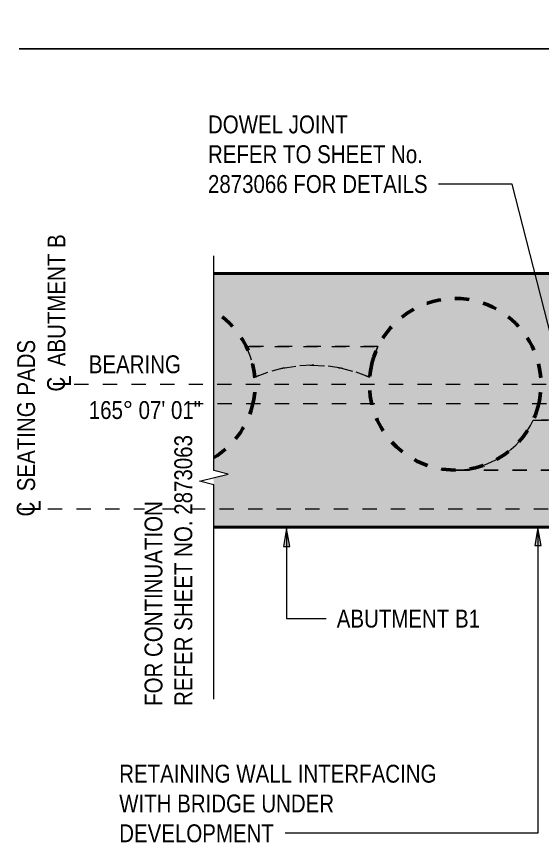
# Model space of a CAD drawing. Header units: metres. Extents: x -1140 to -1058, y 3 to 557.
# Drawn here: x -1139.81 to -1136.13, y 542.05 to 547.83 of the extents above; entities that cross this region are included whole.
import ezdxf

# ---------------------------------------------------------------- set-up
doc = ezdxf.new("R2010")
doc.units = ezdxf.units.M
for name, pattern in [('JacobsCenter', [0.015, 0.009, -0.0015, 0.003, -0.0015]), ('JacobsDash_2_', [0.0045, 0.003, -0.0015]), ('JacobsGridLine', [0.0145, 0.01, -0.001, 0.0025, -0.001])]:
    doc.linetypes.add(name, pattern=pattern)
for name, color, linetype, lineweight in [('A-ANNO-NOTE', 7, 'Continuous', 9), ('A-DETL', 7, 'Continuous', 13), ('A-DETL-GENF', 7, 'Continuous', 9), ('A-GENM', 7, 'Continuous', 35), ('G-ANNO-TEXT', 7, 'Continuous', 9), ('S-BEAM', 7, 'Continuous', 50), ('S-FNDN', 7, 'Continuous', 50), ('S-GRID', 7, 'Continuous', 9)]:
    doc.layers.add(name, color=color, linetype=linetype, lineweight=lineweight)
doc.styles.add('Arial Narrow', font='ARIALN.TTF', dxfattribs={"height": 0.125})
doc.styles.add('Arial Narrow_1', font='ARIALN.TTF', dxfattribs={"height": 0.0025})

# ---------------------------------------------------------------- blocks, each defined once
blk = doc.blocks.new('Top of Pavement - RL A - Top of Pavement - RL A-68818558-DRG-2873064 - ABUTMENT B CONCRETE PLAN')
at = {"layer": 'A-GENM', "color": 253, "lineweight": 25, "true_color": 0xa3a3a3}
blk.add_open_spline([(136.4768, 42.2041), (136.4902, 42.1537), (136.5397, 41.9677), (136.6252, 41.6459), (136.7333, 41.239), (136.8415, 40.832), (136.9496, 40.425), (137.0578, 40.018), (137.1659, 39.611), (137.274, 39.204), (137.3822, 38.7971), (137.4903, 38.3901), (137.5985, 37.9831), (137.7066, 37.5761), (137.8148, 37.1691), (137.9229, 36.7621), (138.0311, 36.3552), (138.1392, 35.9482), (138.2474, 35.5412), (138.3555, 35.1342), (138.4637, 34.7272), (138.5718, 34.3202), (138.6799, 33.9132), (138.7881, 33.5062), (138.8962, 33.0993), (139.0044, 32.6923), (139.1125, 32.2853), (139.2207, 31.8783), (139.3288, 31.4713), (139.437, 31.0643), (139.5451, 30.6573), (139.6533, 30.2503), (139.7614, 29.8433), (139.8696, 29.4363), (139.9777, 29.0294), (140.0858, 28.6224), (140.194, 28.2154), (140.3021, 27.8084), (140.4103, 27.4014), (140.5184, 26.9944), (140.6266, 26.5874), (140.7347, 26.1804), (140.8429, 25.7734), (140.951, 25.3664), (141.0592, 24.9595), (141.1673, 24.5525), (141.2754, 24.1455), (141.3836, 23.7385), (141.5278, 23.1958), (141.672, 22.6532), (141.8162, 22.1105), (141.9243, 21.7036), (142.0325, 21.2966), (142.1406, 20.8896), (142.2487, 20.4826), (142.3569, 20.0756), (142.465, 19.6686), (142.5732, 19.2616), (142.6813, 18.8547), (142.7895, 18.4477), (142.8976, 18.0407), (143.0058, 17.6337), (143.1139, 17.2268), (143.222, 16.8198), (143.3302, 16.4128), (143.4383, 16.0058), (143.5465, 15.5989), (143.6546, 15.1919), (143.7627, 14.7849), (143.8709, 14.3779), (143.961, 14.0387), (144.0331, 13.7674), (144.0871, 13.5639), (144.1412, 13.3605), (144.2133, 13.0892), (144.3034, 12.75), (144.4116, 12.3431), (144.5197, 11.9361), (144.6278, 11.5291), (144.736, 11.1222), (144.8444, 10.7153), (144.9524, 10.3083), (145.0595, 9.9011), (145.1678, 9.4942), (145.2607, 9.1557), (145.3386, 8.886), (145.3992, 8.6845), (145.4628, 8.484), (145.5289, 8.2844), (145.5965, 8.0852), (145.6648, 7.8863), (145.7327, 7.6873), (145.8221, 7.4215), (145.9107, 7.1555), (145.9993, 6.8894), (146.0883, 6.6235), (146.1998, 6.2912), (146.3318, 5.8979), (146.4191, 5.6374), (146.4618, 5.5098)], degree=3, knots=[0.3919897, 0.3919897, 0.3919897, 0.3919897, 0.3930636, 0.3959538, 0.3988439, 0.4017341, 0.4046243, 0.4075145, 0.4104046, 0.4132948, 0.416185, 0.4190751, 0.4219653, 0.4248555, 0.4277457, 0.4306358, 0.433526, 0.4364162, 0.4393064, 0.4421965, 0.4450867, 0.4479769, 0.4508671, 0.4537572, 0.4566474, 0.4595376, 0.4624277, 0.4653179, 0.4682081, 0.4710983, 0.4739884, 0.4768786, 0.4797688, 0.482659, 0.4855491, 0.4884393, 0.4913295, 0.4942197, 0.4971098, 0.5, 0.5028902, 0.5057803, 0.5086705, 0.5115607, 0.5144509, 0.517341, 0.5202312, 0.5231214, 0.5260116, 0.5317919, 0.5346821, 0.5375723, 0.5404624, 0.5433526, 0.5462428, 0.5491329, 0.5520231, 0.5549133, 0.5578035, 0.5606936, 0.5635838, 0.566474, 0.5693642, 0.5722543, 0.5751445, 0.5780347, 0.5809249, 0.583815, 0.5867052, 0.5895954, 0.5924855, 0.5939306, 0.5953757, 0.5968208, 0.5982659, 0.6011561, 0.6040462, 0.6069364, 0.6098266, 0.6127168, 0.6156069, 0.6184971, 0.6213873, 0.6242775, 0.6271676, 0.6286127, 0.6300578, 0.6315029, 0.632948, 0.6343931, 0.6358382, 0.6372832, 0.6387283, 0.6416185, 0.6430636, 0.6445087, 0.6473988, 0.650289, 0.6530618, 0.6530618, 0.6530618, 0.6530618], dxfattribs=at)
blk = doc.blocks.new('T2DPAA-T2D-C3S-RS-M3D-100334_rvt-1-DRG-2873064 - ABUTMENT B CONCRETE PLAN')
at = {"layer": 'A-GENM', "color": 253, "lineweight": 25, "true_color": 0xa3a3a3, "rotation": 75.11694444444424}
blk.add_blockref('Top of Pavement - RL A - Top of Pavement - RL A-68818558-DRG-2873064 - ABUTMENT B CONCRETE PLAN', (-1134.0578, 404.8616), dxfattribs=at)
blk = doc.blocks.new('03_SFR_ACS_Abutment_BR08_Retaining wall CS - ABUTMENT EAST_BR8_1-7988247-DRG-2873064 - ABUTMENT B CONCRETE PLAN')
at = {"layer": 'S-BEAM', "color": 252, "lineweight": 40, "true_color": 0x888888}
for p, q in [((-1135.8415, 546.0286), (-1138.4317, 546.0286)), ((-1135.8419, 546.0286), (-1135.8419, 544.2536)), ((-1135.8415, 546.0286), (-1135.8417, 546.0286)), ((-1135.8415, 544.2536), (-1135.8415, 546.0286)), ((-1138.4317, 544.2536), (-1135.8415, 544.2536)), ((-1135.8419, 544.2536), (-1135.8415, 544.2536))]:
    blk.add_line(p, q, dxfattribs=at)
blk = doc.blocks.new('01_SFO_FRP_Pile_CastInPlace_CS_BR08 - CAST-IN-PLACE PILE - 1200-8641665-DRG-2873064 - ABUTMENT B CONCRETE PLAN')
at = {"layer": 'S-FNDN', "color": 253, "linetype": 'JacobsDash_2_', "true_color": 0x9e9e9e}
for start, end in [(90, 270), (270, 90)]:
    blk.add_arc((0, 0), 0.6, start, end, dxfattribs=at)
blk = doc.blocks.new('01_SFO_FRP_Pile_CastInPlace_CS_BR08 - CAST-IN-PLACE PILE - 1200-8641633-DRG-2873064 - ABUTMENT B CONCRETE PLAN')
at = {"layer": 'S-FNDN', "color": 253, "linetype": 'JacobsDash_2_', "true_color": 0x9e9e9e}
for start, end in [(270, 343.62311), (226.22142, 270)]:
    blk.add_arc((0, 0), 0.6, start, end, dxfattribs=at)
blk = doc.blocks.new('20_SFR_WSC_ShotcreteWall_ArchFlatBack_Datum - ArchWall_PileSize_1200-8655988-DRG-2873064 - ABUTMENT B CONCRETE PLAN')
at = {"layer": 'A-DETL', "color": 8, "linetype": 'JacobsDash_2_', "lineweight": 9, "true_color": 0x808080}
for p, q in [((1.4608, -0.8633), (0.5392, -0.8633)), ((0.5392, -0.8633), (1.4608, -0.8633))]:
    blk.add_line(p, q, dxfattribs=at)
at = {"layer": 'A-DETL', "color": 8, "linetype": 'JacobsDash_2_', "lineweight": 9, "true_color": 0x808080, "flags": 128}
for points in [[(0.598, -0.6491), (0.5873, -0.7228), (0.5676, -0.7945), (0.5392, -0.8633)], [(0.5392, -0.8633), (0.5676, -0.7945), (0.5873, -0.7228), (0.598, -0.6491)], [(0.598, -0.6491), (0.6947, -0.6857), (0.7946, -0.7122), (0.8968, -0.7281), (1, -0.7335), (1.1032, -0.7281), (1.2054, -0.7122), (1.3053, -0.6857), (1.402, -0.6491)], [(1.402, -0.6491), (1.3053, -0.6857), (1.2054, -0.7122), (1.1032, -0.7281), (1, -0.7335), (0.8968, -0.7281), (0.7946, -0.7122), (0.6947, -0.6857), (0.598, -0.6491)], [(1.402, -0.6491), (1.4127, -0.7228), (1.4324, -0.7945), (1.4608, -0.8633)], [(1.4608, -0.8633), (1.4324, -0.7945), (1.4127, -0.7228), (1.402, -0.6491)]]:
    blk.add_lwpolyline(points, dxfattribs=at)
blk = doc.blocks.new('BREAK LINE - INPUT VIEW SCALE_R13 - Std Break-8073603-DRG-2873064 - ABUTMENT B CONCRETE PLAN')
at = {"layer": 'A-DETL-GENF', "color": 252, "true_color": 0x888888}
for p, q in [((1.425, 0.1), (1.4, 0)), ((1.475, -0.1), (1.425, 0.1)), ((1.4, 0), (-0.1, 0)), ((3, 0), (1.5, 0)), ((1.5, 0), (1.475, -0.1))]:
    blk.add_line(p, q, dxfattribs=at)
blk = doc.blocks.new('CS_Annot_Centreline Symbol2 - CS_Annot_Centreline Symbol-5074296-DRG-2873064 - ABUTMENT B CONCRETE PLAN')
at = {"layer": 'A-ANNO-NOTE', "char_height": 0.0025, "attachment_point": 1, "style": 'Arial Narrow_1'}
for s, insert, width in [('C  ', (-0.00109, 0.00476), 0.0044093), ('L', (-0.00041, 0.00392), 0.0019241)]:
    blk.add_mtext(s, dxfattribs=dict(at, insert=insert, width=width))

msp = doc.modelspace()

# ---------------------------------------------------------------- hatches: boundary and pattern name
at = {"layer": 'A-DETL-GENF', "true_color": 0xc0c0c0, "transparency": 33554499}
msp.add_hatch(color=9, dxfattribs=at).paths.add_polyline_path([(-1137.454, 544.2635), (-1135.8415, 544.2635), (-1135.8415, 546.0286), (-1138.4317, 546.0286), (-1138.4317, 544.6513), (-1138.3317, 544.6263), (-1138.4317, 544.6013), (-1138.4317, 544.2635), (-1137.5445, 544.2635)])
at = {"layer": 'G-ANNO-TEXT'}
for points in [[(-1137.9223, 544.2453), (-1137.9444, 544.1203), (-1137.9003, 544.1203)], [(-1136.1645, 544.2508), (-1136.1865, 544.1258), (-1136.1425, 544.1258)]]:
    msp.add_hatch(color=256, dxfattribs=at).paths.add_polyline_path(points)

# ---------------------------------------------------------------- linework, layer by layer
at = {"layer": 'A-DETL', "color": 8, "linetype": 'JacobsDash_2_', "lineweight": 9, "true_color": 0x808080}
for p, q in [((-1135.8417, 545.0036), (-1136.1976, 545.0036)), ((-1136.1976, 545.0036), (-1135.8417, 545.0036)), ((-1136.7431, 544.6536), (-1135.8417, 544.6536)), ((-1135.8417, 544.6536), (-1136.7431, 544.6536))]:
    msp.add_line(p, q, dxfattribs=at)
at = {"layer": 'A-DETL', "linetype": 'JacobsCenter', "lineweight": 18}
msp.add_line((-1139.7924, 544.3835), (-1103.9195, 544.3835), dxfattribs=at)
at = {"layer": 'A-DETL', "color": 8, "linetype": 'JacobsDash_2_', "lineweight": 9, "true_color": 0x808080}
msp.add_arc((-1136.7431, 545.2536), 0.6, 270.00004, 335.37572, dxfattribs=at)
msp.add_arc((-1136.7431, 545.2536), 0.6, 270.00004, 335.37572, dxfattribs=at)
at = {"layer": 'G-ANNO-TEXT'}
for p, q in [((-1136.686, 546.654), (-1136.8597, 546.654)), ((-1136.3448, 546.654), (-1136.686, 546.654)), ((-1136.0705, 545.5791), (-1136.3448, 546.654)), ((-1137.9223, 544.2453), (-1137.9444, 544.1203)), ((-1137.9003, 544.1203), (-1137.9223, 544.2453)), ((-1137.9223, 544.2453), (-1137.9223, 543.615)), ((-1136.1645, 544.2508), (-1136.1865, 544.1258)), ((-1136.1425, 544.1258), (-1136.1645, 544.2508)), ((-1136.1645, 544.2508), (-1136.1645, 542.1141)), ((-1137.9444, 544.1203), (-1137.9003, 544.1203)), ((-1136.1865, 544.1258), (-1136.1425, 544.1258)), ((-1137.9223, 543.615), (-1137.6468, 543.615)), ((-1136.5048, 542.1141), (-1137.9338, 542.1141)), ((-1136.1645, 542.1141), (-1136.5048, 542.1141))]:
    msp.add_line(p, q, dxfattribs=at)
at = {"layer": 'S-GRID', "linetype": 'JacobsGridLine', "lineweight": 18}
msp.add_line((-1139.4076, 545.2536), (-1103.7903, 545.2536), dxfattribs=at)

# ---------------------------------------------------------------- block references
at = {"lineweight": 5}
msp.add_blockref('T2DPAA-T2D-C3S-RS-M3D-100334_rvt-1-DRG-2873064 - ABUTMENT B CONCRETE PLAN', (0, 0), dxfattribs=at)
at = {"layer": 'A-ANNO-NOTE', "xscale": 50.00000000000001, "yscale": 50.00000000000001, "zscale": 50.00000000000001, "rotation": 90.00000000000674}
for p in [(-1139.3598, 545.2572), (-1139.572, 544.3835)]:
    msp.add_blockref('CS_Annot_Centreline Symbol2 - CS_Annot_Centreline Symbol-5074296-DRG-2873064 - ABUTMENT B CONCRETE PLAN', p, dxfattribs=at)
at = {"layer": 'A-DETL', "color": 8, "linetype": 'JacobsDash_2_', "lineweight": 9, "true_color": 0x808080, "rotation": 180.0000349943061}
msp.add_blockref('20_SFR_WSC_ShotcreteWall_ArchFlatBack_Datum - ArchWall_PileSize_1200-8655988-DRG-2873064 - ABUTMENT B CONCRETE PLAN', (-1136.7446, 544.6536), dxfattribs=at)
at = {"layer": 'A-DETL-GENF', "color": 252, "true_color": 0x888888, "rotation": 270.0000000000018}
msp.add_blockref('BREAK LINE - INPUT VIEW SCALE_R13 - Std Break-8073603-DRG-2873064 - ABUTMENT B CONCRETE PLAN', (-1138.4317, 546.0513), dxfattribs=at)
at = {"layer": 'S-BEAM', "color": 252, "lineweight": 40, "true_color": 0x888888}
msp.add_blockref('03_SFR_ACS_Abutment_BR08_Retaining wall CS - ABUTMENT EAST_BR8_1-7988247-DRG-2873064 - ABUTMENT B CONCRETE PLAN', (0, 0), dxfattribs=at)
at = {"layer": 'S-FNDN', "color": 253, "linetype": 'JacobsDash_2_', "true_color": 0x9e9e9e, "rotation": 75.11694444444424}
for name, p in [('01_SFO_FRP_Pile_CastInPlace_CS_BR08 - CAST-IN-PLACE PILE - 1200-8641665-DRG-2873064 - ABUTMENT B CONCRETE PLAN', (-1136.7431, 545.2536)), ('01_SFO_FRP_Pile_CastInPlace_CS_BR08 - CAST-IN-PLACE PILE - 1200-8641633-DRG-2873064 - ABUTMENT B CONCRETE PLAN', (-1138.7431, 545.2536))]:
    msp.add_blockref(name, p, dxfattribs=at)

# ---------------------------------------------------------------- next in the draw order: texts
at = {"layer": 'A-ANNO-NOTE', "char_height": 0.125, "attachment_point": 1, "rotation": 90, "style": 'Arial Narrow', "bg_fill": 3, "box_fill_scale": 1, "bg_fill_color": 256, "bg_fill_true_color": 13158600, "bg_fill_transparency": 0}
for s, insert in [('ABUTMENT B', (-1139.5951, 545.3797)), ('SEATING PADS', (-1139.8073, 544.506))]:
    msp.add_mtext(s, dxfattribs=dict(at, insert=insert))
at = {"layer": 'G-ANNO-TEXT', "char_height": 0.125, "attachment_point": 1, "style": 'Arial Narrow', "bg_fill": 3, "box_fill_scale": 1, "bg_fill_color": 256, "bg_fill_true_color": 13158600, "bg_fill_transparency": 0}
for s, insert in [('DOWEL JOINT', (-1138.4726, 547.1332)), ('REFER TO SHEET No. ', (-1138.4726, 546.9249)), ('2873066 FOR DETAILS', (-1138.4726, 546.7165)), ('BEARING', (-1139.3065, 545.456)), ('165° 07\' 01"', (-1139.3065, 545.136)), ('RETAINING WALL INTERFACING ', (-1139.0936, 542.5933)), ('WITH BRIDGE UNDER ', (-1139.0936, 542.385)), ('DEVELOPMENT', (-1139.0936, 542.1766))]:
    msp.add_mtext(s, dxfattribs=dict(at, insert=insert))
at = {"layer": 'G-ANNO-TEXT', "char_height": 0.125, "attachment_point": 1, "rotation": 90, "style": 'Arial Narrow', "bg_fill": 3, "box_fill_scale": 1, "bg_fill_color": 256, "bg_fill_true_color": 13158600, "bg_fill_transparency": 0}
for s, insert in [('REFER SHEET NO. 2873063', (-1138.7078, 543.0048)), ('FOR CONTINUATION ', (-1138.9162, 543.0048))]:
    msp.add_mtext(s, dxfattribs=dict(at, insert=insert))
at = {"layer": 'G-ANNO-TEXT', "insert": (-1137.5718, 543.6775), "char_height": 0.125, "attachment_point": 1, "style": 'Arial Narrow', "bg_fill": 3, "box_fill_scale": 1, "bg_fill_color": 256, "bg_fill_transparency": 0}
msp.add_mtext('ABUTMENT B1', dxfattribs=at)

# ---------------------------------------------------------------- next in the draw order: linework, layer by layer
at = {"layer": 'S-GRID', "linetype": 'JacobsGridLine', "lineweight": 18}
msp.add_line((-1138.6057, 545.1185), (-1104.3182, 545.1185), dxfattribs=at)

doc.saveas('drawing.dxf')
